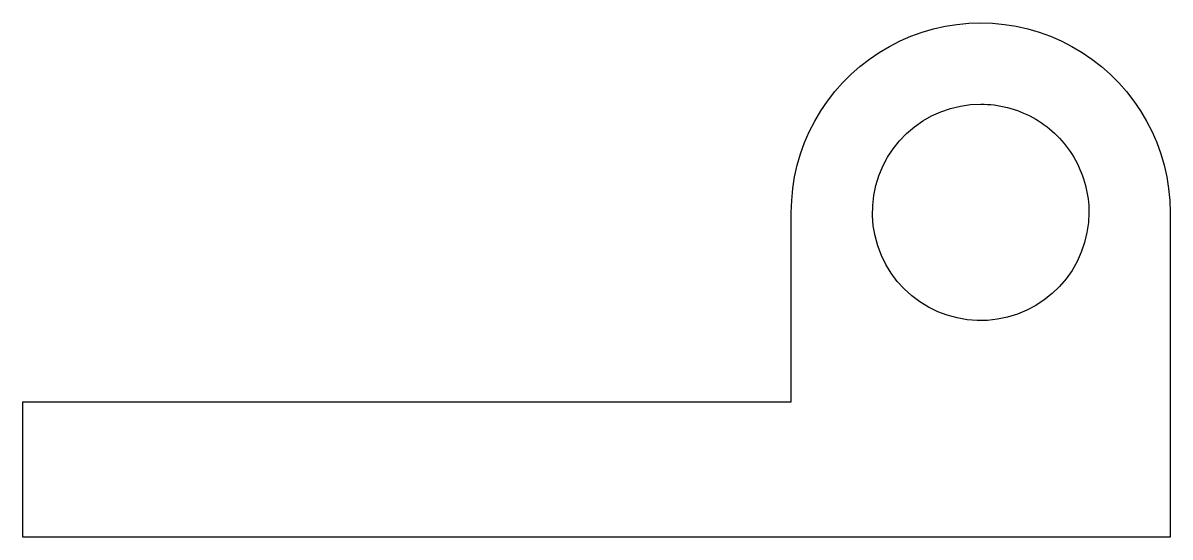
# Model space of a CAD drawing. Header units: metres. Extents: x -33.7 to 8.7, y 0 to 19.
import ezdxf

# ---------------------------------------------------------------- set-up
doc = ezdxf.new("R2010")
doc.units = ezdxf.units.M

msp = doc.modelspace()

# ---------------------------------------------------------------- linework, layer by layer
for points in [[(-5.3, 12), (-5.286, 12.44), (-5.245, 12.877), (-5.176, 13.312), (-5.08, 13.741), (-4.957, 14.163), (-4.808, 14.577), (-4.634, 14.98), (-4.434, 15.372), (-4.21, 15.751), (-3.963, 16.114), (-3.694, 16.462), (-3.403, 16.792), (-3.092, 17.103), (-2.762, 17.394), (-2.414, 17.663), (-2.051, 17.91), (-1.672, 18.134), (-1.28, 18.334), (-0.877, 18.508), (-0.463, 18.657), (-0.041, 18.78), (0.388, 18.876), (0.823, 18.945), (1.26, 18.986), (1.7, 19), (2.14, 18.986), (2.577, 18.945), (3.012, 18.876), (3.441, 18.78), (3.863, 18.657), (4.277, 18.508), (4.68, 18.334), (5.072, 18.134), (5.451, 17.91), (5.814, 17.663), (6.162, 17.394), (6.492, 17.103), (6.803, 16.792), (7.094, 16.462), (7.363, 16.114), (7.61, 15.751), (7.834, 15.372), (8.034, 14.98), (8.208, 14.577), (8.357, 14.163), (8.48, 13.741), (8.576, 13.312), (8.645, 12.877), (8.686, 12.44), (8.7, 12)], [(5.7, 12), (5.682, 11.624), (5.629, 11.25), (5.541, 10.884), (5.419, 10.528), (5.264, 10.184), (5.077, 9.857), (4.861, 9.548), (4.616, 9.262), (4.345, 9), (4.051, 8.764), (3.736, 8.557), (3.403, 8.381), (3.055, 8.236), (2.695, 8.126), (2.326, 8.049), (1.951, 8.008), (1.574, 8.002), (1.199, 8.032), (0.827, 8.096), (0.464, 8.196), (0.111, 8.329), (-0.227, 8.495), (-0.548, 8.692), (-0.85, 8.918), (-1.128, 9.172), (-1.382, 9.45), (-1.608, 9.752), (-1.805, 10.073), (-1.971, 10.411), (-2.104, 10.764), (-2.204, 11.127), (-2.268, 11.499), (-2.298, 11.874), (-2.292, 12.251), (-2.251, 12.626), (-2.174, 12.995), (-2.064, 13.355), (-1.919, 13.703), (-1.743, 14.036), (-1.536, 14.351), (-1.3, 14.645), (-1.038, 14.916), (-0.752, 15.161), (-0.443, 15.377), (-0.116, 15.564), (0.228, 15.719), (0.584, 15.841), (0.95, 15.929), (1.324, 15.982), (1.7, 16)], [(1.7, 16), (1.826, 15.998), (1.951, 15.992), (2.076, 15.982), (2.201, 15.968), (2.326, 15.951), (2.45, 15.929), (2.573, 15.904), (2.695, 15.874), (2.816, 15.841), (2.936, 15.804), (3.055, 15.764), (3.172, 15.719), (3.289, 15.671), (3.403, 15.619), (3.516, 15.564), (3.627, 15.505), (3.736, 15.443), (3.843, 15.377), (3.948, 15.308), (4.051, 15.236), (4.152, 15.161), (4.25, 15.082), (4.345, 15), (4.438, 14.916), (4.528, 14.828), (4.616, 14.738), (4.7, 14.645), (4.782, 14.55), (4.861, 14.452), (4.936, 14.351), (5.008, 14.248), (5.077, 14.143), (5.143, 14.036), (5.205, 13.927), (5.264, 13.816), (5.319, 13.703), (5.371, 13.589), (5.419, 13.472), (5.464, 13.355), (5.504, 13.236), (5.541, 13.116), (5.574, 12.995), (5.604, 12.873), (5.629, 12.75), (5.651, 12.626), (5.668, 12.501), (5.682, 12.376), (5.692, 12.251), (5.698, 12.126), (5.7, 12)], [(-5.3, 5), (-5.3, 5.14), (-5.3, 5.28), (-5.3, 5.42), (-5.3, 5.56), (-5.3, 5.7), (-5.3, 5.84), (-5.3, 5.98), (-5.3, 6.12), (-5.3, 6.26), (-5.3, 6.4), (-5.3, 6.54), (-5.3, 6.68), (-5.3, 6.82), (-5.3, 6.96), (-5.3, 7.1), (-5.3, 7.24), (-5.3, 7.38), (-5.3, 7.52), (-5.3, 7.66), (-5.3, 7.8), (-5.3, 7.94), (-5.3, 8.08), (-5.3, 8.22), (-5.3, 8.36), (-5.3, 8.5), (-5.3, 8.64), (-5.3, 8.78), (-5.3, 8.92), (-5.3, 9.06), (-5.3, 9.2), (-5.3, 9.34), (-5.3, 9.48), (-5.3, 9.62), (-5.3, 9.76), (-5.3, 9.9), (-5.3, 10.04), (-5.3, 10.18), (-5.3, 10.32), (-5.3, 10.46), (-5.3, 10.6), (-5.3, 10.74), (-5.3, 10.88), (-5.3, 11.02), (-5.3, 11.16), (-5.3, 11.3), (-5.3, 11.44), (-5.3, 11.58), (-5.3, 11.72), (-5.3, 11.86), (-5.3, 12)], [(-5.3, 5), (-5.3, 5.14), (-5.3, 5.28), (-5.3, 5.42), (-5.3, 5.56), (-5.3, 5.7), (-5.3, 5.84), (-5.3, 5.98), (-5.3, 6.12), (-5.3, 6.26), (-5.3, 6.4), (-5.3, 6.54), (-5.3, 6.68), (-5.3, 6.82), (-5.3, 6.96), (-5.3, 7.1), (-5.3, 7.24), (-5.3, 7.38), (-5.3, 7.52), (-5.3, 7.66), (-5.3, 7.8), (-5.3, 7.94), (-5.3, 8.08), (-5.3, 8.22), (-5.3, 8.36), (-5.3, 8.5), (-5.3, 8.64), (-5.3, 8.78), (-5.3, 8.92), (-5.3, 9.06), (-5.3, 9.2), (-5.3, 9.34), (-5.3, 9.48), (-5.3, 9.62), (-5.3, 9.76), (-5.3, 9.9), (-5.3, 10.04), (-5.3, 10.18), (-5.3, 10.32), (-5.3, 10.46), (-5.3, 10.6), (-5.3, 10.74), (-5.3, 10.88), (-5.3, 11.02), (-5.3, 11.16), (-5.3, 11.3), (-5.3, 11.44), (-5.3, 11.58), (-5.3, 11.72), (-5.3, 11.86), (-5.3, 12)], [(8.7, 12), (8.7, 11.76), (8.7, 11.52), (8.7, 11.28), (8.7, 11.04), (8.7, 10.8), (8.7, 10.56), (8.7, 10.32), (8.7, 10.08), (8.7, 9.84), (8.7, 9.6), (8.7, 9.36), (8.7, 9.12), (8.7, 8.88), (8.7, 8.64), (8.7, 8.4), (8.7, 8.16), (8.7, 7.92), (8.7, 7.68), (8.7, 7.44), (8.7, 7.2), (8.7, 6.96), (8.7, 6.72), (8.7, 6.48), (8.7, 6.24), (8.7, 6), (8.7, 5.76), (8.7, 5.52), (8.7, 5.28), (8.7, 5.04), (8.7, 4.8), (8.7, 4.56), (8.7, 4.32), (8.7, 4.08), (8.7, 3.84), (8.7, 3.6), (8.7, 3.36), (8.7, 3.12), (8.7, 2.88), (8.7, 2.64), (8.7, 2.4), (8.7, 2.16), (8.7, 1.92), (8.7, 1.68), (8.7, 1.44), (8.7, 1.2), (8.7, 0.96), (8.7, 0.72), (8.7, 0.48), (8.7, 0.24), (8.7, 0)], [(-33.7, 0), (-33.7, 0.1), (-33.7, 0.2), (-33.7, 0.3), (-33.7, 0.4), (-33.7, 0.5), (-33.7, 0.6), (-33.7, 0.7), (-33.7, 0.8), (-33.7, 0.9), (-33.7, 1), (-33.7, 1.1), (-33.7, 1.2), (-33.7, 1.3), (-33.7, 1.4), (-33.7, 1.5), (-33.7, 1.6), (-33.7, 1.7), (-33.7, 1.8), (-33.7, 1.9), (-33.7, 2), (-33.7, 2.1), (-33.7, 2.2), (-33.7, 2.3), (-33.7, 2.4), (-33.7, 2.5), (-33.7, 2.6), (-33.7, 2.7), (-33.7, 2.8), (-33.7, 2.9), (-33.7, 3), (-33.7, 3.1), (-33.7, 3.2), (-33.7, 3.3), (-33.7, 3.4), (-33.7, 3.5), (-33.7, 3.6), (-33.7, 3.7), (-33.7, 3.8), (-33.7, 3.9), (-33.7, 4), (-33.7, 4.1), (-33.7, 4.2), (-33.7, 4.3), (-33.7, 4.4), (-33.7, 4.5), (-33.7, 4.6), (-33.7, 4.7), (-33.7, 4.8), (-33.7, 4.9), (-33.7, 5)], [(-33.7, 5), (-33.132, 5), (-32.564, 5), (-31.996, 5), (-31.428, 5), (-30.86, 5), (-30.292, 5), (-29.724, 5), (-29.156, 5), (-28.588, 5), (-28.02, 5), (-27.452, 5), (-26.884, 5), (-26.316, 5), (-25.748, 5), (-25.18, 5), (-24.612, 5), (-24.044, 5), (-23.476, 5), (-22.908, 5), (-22.34, 5), (-21.772, 5), (-21.204, 5), (-20.636, 5), (-20.068, 5), (-19.5, 5), (-18.932, 5), (-18.364, 5), (-17.796, 5), (-17.228, 5), (-16.66, 5), (-16.092, 5), (-15.524, 5), (-14.956, 5), (-14.388, 5), (-13.82, 5), (-13.252, 5), (-12.684, 5), (-12.116, 5), (-11.548, 5), (-10.98, 5), (-10.412, 5), (-9.844, 5), (-9.276, 5), (-8.708, 5), (-8.14, 5), (-7.572, 5), (-7.004, 5), (-6.436, 5), (-5.868, 5), (-5.3, 5)], [(-20, 5), (-19.706, 5), (-19.412, 5), (-19.118, 5), (-18.824, 5), (-18.53, 5), (-18.236, 5), (-17.942, 5), (-17.648, 5), (-17.354, 5), (-17.06, 5), (-16.766, 5), (-16.472, 5), (-16.178, 5), (-15.884, 5), (-15.59, 5), (-15.296, 5), (-15.002, 5), (-14.708, 5), (-14.414, 5), (-14.12, 5), (-13.826, 5), (-13.532, 5), (-13.238, 5), (-12.944, 5), (-12.65, 5), (-12.356, 5), (-12.062, 5), (-11.768, 5), (-11.474, 5), (-11.18, 5), (-10.886, 5), (-10.592, 5), (-10.298, 5), (-10.004, 5), (-9.71, 5), (-9.416, 5), (-9.122, 5), (-8.828, 5), (-8.534, 5), (-8.24, 5), (-7.946, 5), (-7.652, 5), (-7.358, 5), (-7.064, 5), (-6.77, 5), (-6.476, 5), (-6.182, 5), (-5.888, 5), (-5.594, 5), (-5.3, 5)], [(8.7, 0), (7.852, 0), (7.004, 0), (6.156, 0), (5.308, 0), (4.46, 0), (3.612, 0), (2.764, 0), (1.916, 0), (1.068, 0), (0.22, 0), (-0.628, 0), (-1.476, 0), (-2.324, 0), (-3.172, 0), (-4.02, 0), (-4.868, 0), (-5.716, 0), (-6.564, 0), (-7.412, 0), (-8.26, 0), (-9.108, 0), (-9.956, 0), (-10.804, 0), (-11.652, 0), (-12.5, 0), (-13.348, 0), (-14.196, 0), (-15.044, 0), (-15.892, 0), (-16.74, 0), (-17.588, 0), (-18.436, 0), (-19.284, 0), (-20.132, 0), (-20.98, 0), (-21.828, 0), (-22.676, 0), (-23.524, 0), (-24.372, 0), (-25.22, 0), (-26.068, 0), (-26.916, 0), (-27.764, 0), (-28.612, 0), (-29.46, 0), (-30.308, 0), (-31.156, 0), (-32.004, 0), (-32.852, 0), (-33.7, 0)]]:
    msp.add_lwpolyline(points)

doc.saveas('drawing.dxf')
